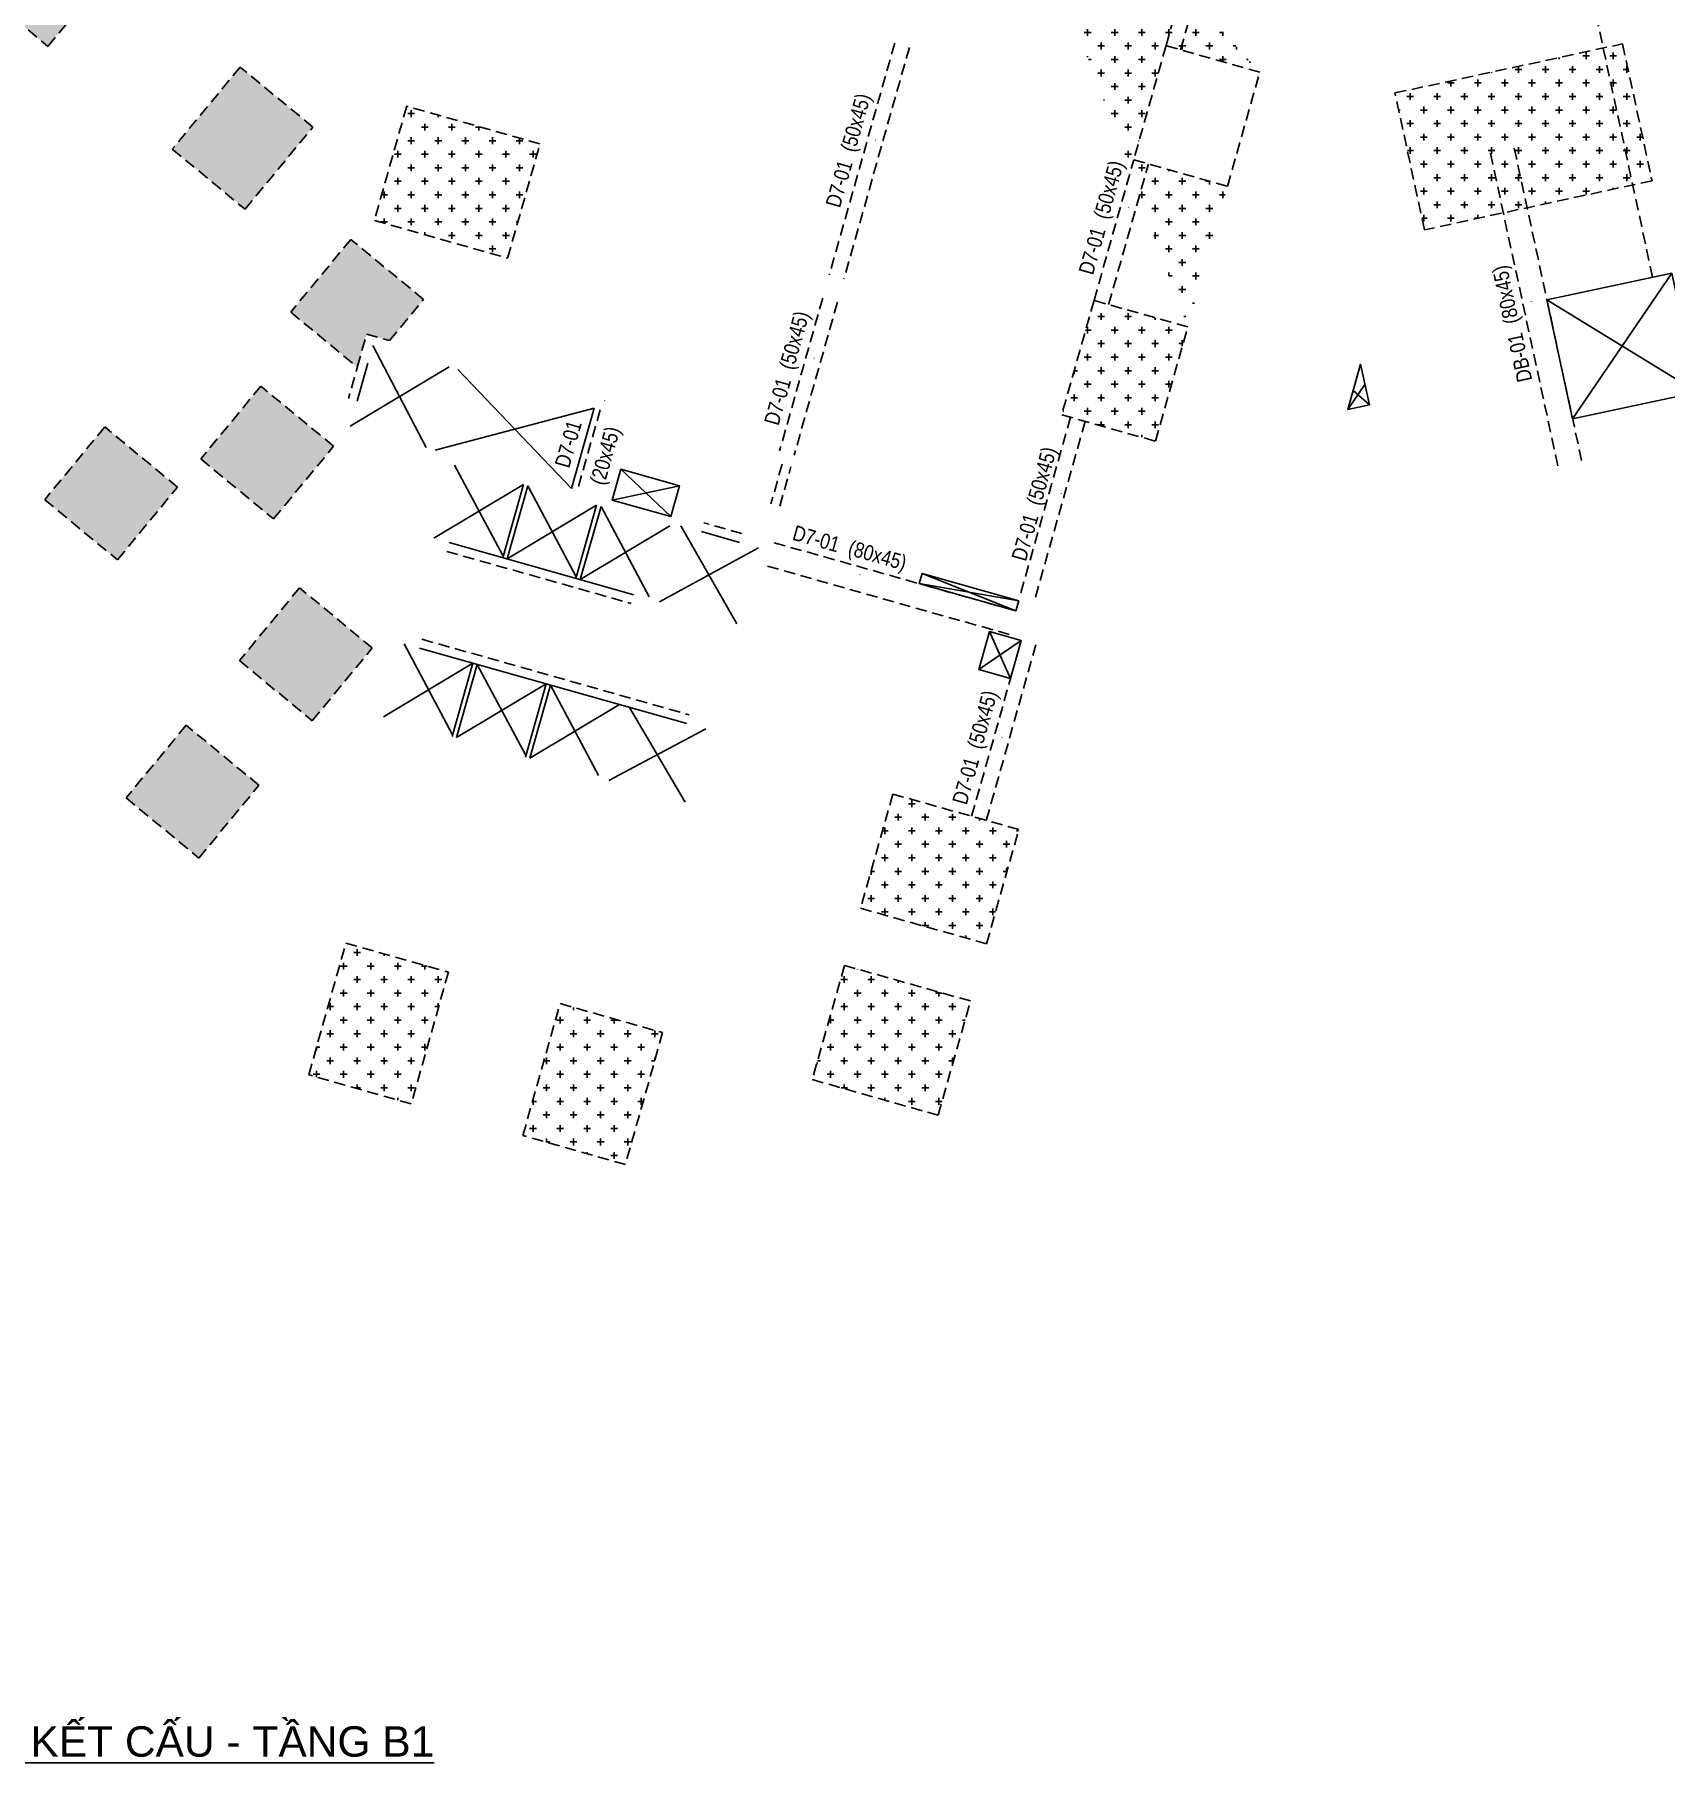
# Model space of a CAD drawing. Header units: millimetres. Extents: x 5400 to 3023951, y -127214 to 225084.
# Drawn here: x 409120 to 462709, y 8033 to 64827 of the extents above; entities that cross this region are included whole.
import ezdxf
from ezdxf.enums import TextEntityAlignment as Align

# ---------------------------------------------------------------- set-up
doc = ezdxf.new("R2010")
doc.units = ezdxf.units.MM
doc.header["$LTSCALE"] = 100
doc.linetypes.add('HIDDEN', pattern=[0.375, 0.25, -0.125])
for name, color, linetype in [('ccu11-Hatch', 250, 'Continuous'), ('ccu11-Manh', 8, 'Continuous'), ('ccu11-Thay', 7, 'Continuous'), ('ccu12-Khuat', 9, 'HIDDEN'), ('ccu12-Lomo', 2, 'Continuous'), ('ccu12-Text', 31, 'Continuous')]:
    doc.layers.add(name, color=color, linetype=linetype)
doc.layers.add('ccu12-Tencaukien', color=9, linetype='Continuous', lineweight=15)
doc.styles.add('Arial', font='arial.ttf', dxfattribs={"width": 0.7})
doc.styles.add('Arial Narrow', font='ARIALN.TTF')
pattern_1 = [(0, (0, 0), (444.5, 444.5), [222.25, -666.75]), (90, (111.125, -111.125), (-444.5, 444.5), [222.25, -666.75])]

# ---------------------------------------------------------------- blocks, each defined once
blk = doc.blocks.new('*U65')
at = {"layer": 'ccu12-Tencaukien', "color": 8, "ltscale": 10000}
blk.add_line((360.6565736538532, -155.3215232637356), (354.4065714950475, -155.3215232637356), dxfattribs=at)
at = {"layer": 'ccu12-Text', "color": 2, "style": 'Arial Narrow', "width": 0.8}
blk.add_attdef('SH', text='', height=300, dxfattribs=at).set_placement((275.6048113084853, 5.864471777974813), align=Align.BOTTOM_RIGHT)
at = {"layer": 'ccu12-Text', "color": 31, "style": 'Arial Narrow', "width": 0.8}
for tag, p in [('(', (507.5315725744504, -75.41116959831947)), ('KT', (632.605666770517, -75.41116959831947)), (')', (962.8971199221714, -75.41116959831947))]:
    blk.add_attdef(tag, text='', height=250, dxfattribs=at).set_placement(p, align=Align.BOTTOM_LEFT)
blk = doc.blocks.new('Lomo B1')
at = {"layer": 'ccu11-Manh'}
for p, q in [((89637.60408220848, 45667.51293162897), (86374.76594383467, 40872.3218882744)), ((90480.46556207107, 41757.32491561549), (85531.90588248958, 44782.51200981904)), ((79550.59963056969, 42001.33193044143), (78986.91080356529, 41182.0033790787)), ((79694.33991020569, 41334.49308144534), (79163.97022331355, 41808.60380240402)), ((56742.10769095097, 37664.14820910094), (55102.98996903736, 39218.43029185047)), ((57027.62758290395, 38674.58278795413), (54817.47007708438, 38207.99571299728)), ((64996.06722876686, 35799.43571188134, -3.070967617165433e-08), (68076.54527730471, 34565.27405615053, -2.143095455371652e-08)), ((68171.71877573134, 34902.08558385889, -2.256475449462602e-08), (64900.89373034018, 35462.62418417298, -2.957587623074482e-08)), ((68257.735229927, 33594.42195706267), (66861.92583284026, 32638.41753823555)), ((67904.36072341271, 32343.85516961466), (67215.30033935455, 33888.98432568356))]:
    blk.add_line(p, q, dxfattribs=at)
at = {"layer": 'ccu12-Lomo'}
for points in [[(89637.60371062317, 45667.51465547446), (90480.46861842822, 41757.32556408306), (86374.76594715338, 40872.32187231991), (85531.90588506241, 44782.51199788332)], [(56742.10769095097, 37664.14820910094), (57027.62758290395, 38674.58278795413), (55102.98996903736, 39218.43029185047), (54817.47007708438, 38207.99571299728)], [(67904.36072341271, 32343.85516961466), (68257.735229927, 33594.42195706267), (67215.30033935455, 33888.98432568356), (66861.92583284026, 32638.41753823555)]]:
    blk.add_lwpolyline(points, close=True, dxfattribs=at)
blk.add_lwpolyline([(79694.33991020708, 41334.49308144557), (78986.91080356517, 41182.0033790787), (79406.85935093404, 42668.17077943566), (79694.33991020534, 41334.4930814472)], dxfattribs=at)
at = {"layer": 'ccu12-Lomo', "elevation": -2.143095455371652e-08}
blk.add_lwpolyline([(68171.71877573134, 34902.08558385889), (64996.06722876686, 35799.43571188134), (64900.89373034018, 35462.62418417298), (68076.54527730471, 34565.27405615053)], close=True, dxfattribs=at)
blk = doc.blocks.new('*U46')
at = {"layer": 'ccu12-Tencaukien', "color": 8, "ltscale": 10000}
blk.add_line((360.6565736538532, -155.3215232637356), (354.4065714950475, -155.3215232637356), dxfattribs=at)
at = {"layer": 'ccu12-Text', "color": 2, "style": 'Arial Narrow', "width": 0.8}
blk.add_attdef('SH', text='', height=300, dxfattribs=at).set_placement((275.6048113084853, 5.864471777974813), align=Align.BOTTOM_RIGHT)
at = {"layer": 'ccu12-Text', "color": 31, "style": 'Arial Narrow', "width": 0.8}
for tag, p in [('(', (507.5315725744504, -75.41116959831947)), ('KT', (632.605666770517, -75.41116959831947)), (')', (962.8971199221714, -75.41116959831947))]:
    blk.add_attdef(tag, text='', height=250, dxfattribs=at).set_placement(p, align=Align.BOTTOM_LEFT)
blk = doc.blocks.new('*U43')
at = {"layer": 'ccu12-Tencaukien', "color": 8, "ltscale": 10000}
blk.add_line((360.6565736538532, -155.3215232637356), (354.4065714950475, -155.3215232637356), dxfattribs=at)
at = {"layer": 'ccu12-Text', "color": 2, "style": 'Arial Narrow', "width": 0.8}
blk.add_attdef('SH', text='', height=300, dxfattribs=at).set_placement((275.6048113084853, 5.864471777974813), align=Align.BOTTOM_RIGHT)
at = {"layer": 'ccu12-Text', "color": 31, "style": 'Arial Narrow', "width": 0.8}
for tag, p in [('(', (507.5315725744504, -75.41116959831947)), ('KT', (632.605666770517, -75.41116959831947)), (')', (962.8971199221714, -75.41116959831947))]:
    blk.add_attdef(tag, text='', height=250, dxfattribs=at).set_placement(p, align=Align.BOTTOM_LEFT)

msp = doc.modelspace()

# ---------------------------------------------------------------- hatches: boundary and pattern name
at = {"layer": 'ccu11-Hatch', "ltscale": 0.5}
h = msp.add_hatch(dxfattribs=at)
h.set_pattern_fill('CROSS', color=256, scale=70)
h.set_pattern_definition(pattern_1)
h.paths.add_polyline_path([(421902.0757659042, 56125.19783054743), (419511.8016135182, 58099.1759146293), (417537.8235294364, 55708.90176224329), (419724.8106681956, 53902.80572184963), (420030.5554974515, 54984.81492864471), (420784.3911611252, 54771.80255079916)])
h.paths.add_polyline_path([(418945.314177329, 51304.23722868761), (416555.0400249429, 53278.21531276949), (414581.0619408612, 50887.94116038348), (416971.3360932471, 48913.96307630165)])
h.paths.add_polyline_path([(420216.7075724336, 44677.50663430493), (417826.4334200475, 46651.4847183868), (415852.4553359658, 44261.21056600079), (418242.7294883517, 42287.23248191897)])
h.paths.add_polyline_path([(416491.619821574, 40166.82806116273), (414101.345669188, 42140.80614524461), (412127.3675851062, 39750.5319928586), (414517.6417374921, 37776.55390877677)])
h.paths.add_polyline_path([(408786.4810014425, 43871.3300994311), (406396.2068490564, 45845.30818351298), (404422.2287649747, 43455.03403112697), (406812.5029173606, 41481.05594704514)])
h.paths.add_polyline_path([(413816.9413790089, 49962.67383300393), (411426.6672266229, 51936.65191708581), (409452.6891425411, 49546.3777646998), (411842.963294927, 47572.39968061797)])
h.paths.add_polyline_path([(402186.5374899558, 65403.6486934405), (399796.2633704762, 67377.62681736835), (397885.9619602233, 65064.45831464598), (400276.2360797029, 63090.48019071804)])
h.paths.add_polyline_path([(416036.2933476004, 59088.84365013226), (418264.9783262286, 61787.54023664157), (415874.7042067489, 63761.51836056937), (413646.0192281208, 61062.82177406011)])
h.paths.add_polyline_path([(407044.1913682644, 61392.015759266), (404653.9172487848, 63365.99388319386), (402743.6158385319, 61052.82538047149), (405133.8899580115, 59078.84725654355)])
h.paths.add_polyline_path([(399573.7717366111, 71348.38207066809), (397183.4976171316, 73322.36019459594), (395273.1962068786, 71009.19169187357), (397663.4703263583, 69035.21356794564)])
h.paths.add_polyline_path([(404701.7676675289, 68449.32054010958), (406930.4526461571, 71148.01712661888), (404540.1785266774, 73121.9952505467), (402311.4935480493, 70423.29866403743)])
h.paths.add_polyline_path([(409559.4215399782, 64437.68759884), (411788.1065186064, 67136.3841853493), (409397.8323991267, 69110.36230927712), (407169.1474204986, 66411.66572276785)])
h.paths.add_polyline_path([(393712.5185509399, 66371.12265412233), (395622.819922632, 68684.29118868937), (392924.1232989699, 70912.97612233022), (391013.821927278, 68599.80758776327)])
h.paths.add_polyline_path([(388776.688627585, 66362.01074859698), (392246.4414294357, 63496.55869105874), (389826.7263586259, 60566.54521394083), (386356.973549736, 63431.99726295546)])
h.paths.add_polyline_path([(383427.8445442699, 59885.13907199407), (386897.5973461207, 57019.68701445583), (384477.8822753109, 54089.67353733791), (381008.1294664209, 56955.12558635254)])
h.paths.add_polyline_path([(379775.3244197494, 52007.37935854658), (383399.2884572379, 49014.57387622886), (380979.5733864281, 46084.56039911095), (377355.6093419004, 49077.36587290506)])
h.paths.add_polyline_path([(372730.1568627941, 46931.395278418), (376199.9096646449, 44065.94322087976), (373780.194593835, 41135.92974376184), (370310.4417849451, 44001.38179277648)])
h.paths.add_polyline_path([(391342.3382059659, 27773.74387641462), (394426.5629187222, 25226.67538082507), (391879.4944235591, 22142.4506677174), (388795.2697037636, 24689.51915478333)])
h.paths.add_polyline_path([(403727.7084068929, 32045.03227095326), (406811.9331196492, 29497.96377536371), (404264.8646244861, 26413.73906225604), (401180.6399046906, 28960.80754932197)])
h.paths.add_polyline_path([(406930.2118387639, 36598.20390589265), (404539.9376863778, 38572.18198997452), (402565.9596022961, 36181.90783758851), (404956.233754682, 34207.92975350669)])
h.paths.add_polyline_path([(367381.3129505608, 40454.52344067382), (370851.0657524116, 37589.07138313558), (368431.3506816018, 34659.05790601767), (364961.5978727118, 37524.5099550323)])
edge = h.paths.add_edge_path()
edge.add_line((375661.9395330978, 32578.53307476632), (385685.6697260947, 24300.56049088596))
edge.add_line((385685.6697260947, 24300.56049088596), (383966.3985191985, 22218.70886213395))
edge.add_line((383966.3985191985, 22218.70886213395), (382809.8143053987, 23173.85950205751))
edge.add_line((382809.8143053987, 23173.85950205751), (383351.0662328223, 23829.25723822847))
edge.add_line((383351.0662328223, 23829.25723822847), (381037.8978914832, 25739.55851516538))
edge.add_line((381037.8978914832, 25739.55851516538), (380496.645850576, 25084.16083854995))
edge.add_line((380496.645850576, 25084.16083854995), (373942.6684018017, 30496.68158929305))
edge.add_line((373942.6684018017, 30496.68158929305), (375661.9394984145, 32578.53310340911))
edge.add_line((364231.7128561281, 31772.35649387071), (364231.7128671294, 31772.35648478536))
h = msp.add_hatch(dxfattribs=at)
h.set_pattern_fill('CROSS', color=256, scale=70)
h.set_pattern_definition(pattern_1)
edge = h.paths.add_edge_path()
edge.add_line((440187.6783845874, 73620.84140776398), (448242.2846707571, 71344.83925029915))
edge.add_line((448242.2846707571, 71344.83925029915), (448663.76663203, 72836.43335609109))
edge.add_line((448663.76663203, 72836.43335609109), (451743.1895886643, 71966.27623874189))
edge.add_line((451743.1895886643, 71966.27623874189), (450682.6866146814, 68213.23301461368))
edge.add_line((450682.6866146814, 68213.23301461368), (439548.6573200617, 71359.3921378139))
edge.add_line((439548.6573200617, 71359.3921378139), (440187.6790588155, 73620.84121724634))
edge.add_line((449377.4496656872, 63594.10357086556), (446298.0290657349, 64464.26000375656))
edge.add_line((446298.0290657349, 64464.26000375656), (445237.5260917522, 60711.21677962845))
edge.add_line((445237.5260917522, 60711.21677962845), (448316.9470338259, 59841.06025006358))
edge.add_line((448316.9470338259, 59841.06025006358), (449377.4500078087, 63594.10347419176))
edge.add_line((447011.7132022638, 55221.92995909649), (443932.2915327109, 56092.08674759422))
edge.add_line((443932.2915327109, 56092.08674759422), (442871.7885587281, 52339.04352346611))
edge.add_line((442871.7885587281, 52339.04352346611), (445951.2105704026, 51468.88663829451))
edge.add_line((445951.2105704026, 51468.88663829451), (447011.7135443854, 55221.92986242269))
h = msp.add_hatch(dxfattribs=at)
h.set_pattern_fill('CROSS', color=256, scale=70)
h.set_pattern_definition([(0, (5710.970663409214, 39234.29386915218), (444.5, 444.5), [222.25, -666.75]), (90, (5822.095663409214, 39123.16886915218), (-444.5, 444.5), [222.25, -666.75])])
h.paths.add_polyline_path([(454791.3184801217, 58412.39559761227), (453822.0294248566, 62909.11425985077), (461300.2680328793, 64521.08409383737), (462269.557088143, 60024.36543159624)])
h = msp.add_hatch(dxfattribs=at)
h.set_pattern_fill('CROSS', color=256, scale=70)
h.set_pattern_definition(pattern_1)
h.paths.add_polyline_path([(425725.2194729713, 61236.88640545915), (421346.6690778153, 62474.13990107223), (420286.1661038325, 58721.09667694414), (424664.7164989885, 57483.84318133098)])
h = msp.add_hatch(dxfattribs=at)
h.set_pattern_fill('CROSS', color=256, scale=70)
h.set_pattern_definition(pattern_1)
edge = h.paths.add_edge_path()
edge.add_line((441462.2689776123, 38708.71814464314), (437324.298414378, 39877.99060608206))
edge.add_line((437324.298414378, 39877.99060608206), (436263.7954403952, 36124.94738195396))
edge.add_line((436263.7954403952, 36124.94738195396), (440401.766345751, 34955.67482384116))
edge.add_line((440401.766345751, 34955.67482384116), (441462.2693197338, 38708.71804796934))
edge.add_line((439871.5150255346, 33079.15315584952), (435733.5444623004, 34248.42561728844))
edge.add_line((435733.5444623004, 34248.42561728844), (434673.0414883176, 30495.38239316033))
edge.add_line((434673.0414883176, 30495.38239316033), (438811.0123936734, 29326.10983504754))
edge.add_line((438811.0123936734, 29326.10983504754), (439871.5153676562, 33079.15305917572))
h = msp.add_hatch(dxfattribs=at)
h.set_pattern_fill('CROSS', color=256, scale=70)
h.set_pattern_definition(pattern_1)
h.paths.add_polyline_path([(426389.7730722444, 32991.87145616696), (429757.8888295351, 32040.13800573376), (428534.2315518629, 27709.70351635507), (425166.115794572, 28661.43696678848)])
h.paths.add_polyline_path([(419350.4112024832, 34980.99434977707), (422718.5269597739, 34029.26089934386), (421494.8696821016, 29698.82640996517), (418126.7539248108, 30650.55986039859)])

# ---------------------------------------------------------------- linework, layer by layer
at = {"layer": 'ccu11-Manh', "ltscale": 0.5}
for p, q in [((420237.6740132837, 54614.54216583208, -4.507735172871042e-06), (421991.9138201207, 51261.16338620528, -4.507735172871042e-06)), ((422739.7041572162, 53907.54007419153, -4.507735172871042e-06), (419489.8837889604, 51968.1657577834, -4.507735172871042e-06)), ((423028.3999424771, 53825.96290814927, -4.507735172871043e-06), (426765.0120656108, 49912.42249232455, 8.597930542062109e-08)), ((427512.8024246979, 52558.79903320505, 1.007909446282138e-09), (422280.6097189604, 51179.58650281669, -4.507735172871043e-06)), ((424502.4089129012, 47713.50853813035, 1.27043716604969e-09), (422920.7703356278, 50686.94834498601, 2.701524264109372e-09)), ((425182.2185820293, 50047.92752886139, 1.27043716604969e-09), (422240.9606665714, 48281.15142684846, 2.701524264109372e-09)), ((426908.2049337091, 47033.69915544655), (425326.5663564358, 50007.13896230221)), ((427588.0146028373, 49368.11814617759), (424646.7566873793, 47601.34204416466)), ((429314.0019021124, 46353.88950474421), (427732.363324839, 49327.32931159987)), ((429993.8115712405, 48688.30849547524), (427052.5536557826, 46921.53239346232)), ((430357.8155279978, 48689.36702342323), (432200.9581407289, 45466.74003142639)), ((432907.9602124471, 47968.76882232336), (429650.8134719207, 46187.33822764721)), ((422843.673314019, 41843.36403528195), (421262.0347367456, 44816.80384213761)), ((423523.4829831471, 44177.78302601298), (420582.2250676892, 42411.00692400006)), ((425249.4702583792, 41163.55445715964), (423667.8316811059, 44136.9942640153)), ((425929.2799275074, 43497.97344789068), (422988.0220120494, 41731.19734587775)), ((427655.2671812972, 40483.7448031536), (426073.6286040238, 43457.18461000927)), ((428335.0768504253, 42818.16379388464), (425393.8189349674, 41051.38769187171)), ((430494.1075488649, 39610.19147854706), (428671.8884196338, 42722.99044232379)), ((431173.9172183523, 42015.98839820854), (427992.0787378604, 40317.1934791832))]:
    msp.add_line(p, q, dxfattribs=at)
at = {"layer": 'ccu11-Thay', "ltscale": 0.5}
for p, q in [((419721.0189521031, 52786.13658586337, -4.507735172871042e-06), (420074.5198060323, 54037.15103273093, -4.507735172871042e-06)), ((431031.4382864464, 48499.02042613787), (432282.4526856191, 48145.51940342011)), ((428808.7993006936, 46425.26743240468), (422746.1805457562, 48138.3505684775)), ((430548.4096409649, 42192.73901916508), (421767.2655979887, 44674.0400952312))]:
    msp.add_line(p, q, dxfattribs=at)
at = {"layer": 'ccu11-Thay'}
for p, q in [((427512.8023398891, 52558.79905716947, -7.890333358824817e-09), (426765.0120656108, 49912.42249232455, 8.597930542062109e-08)), ((424502.4089043027, 47642.13058004127, 1.27043716604969e-09), (425182.2185820293, 50047.92752886143, 1.27043716604969e-09)), ((424646.7567199335, 47601.34200170571, 1.27043716604969e-09), (425326.5663976603, 50007.13895052587, 1.27043716604969e-09)), ((426908.2057902574, 46962.32095289171, 1.27043716604969e-09), (427588.015467984, 49368.11790171187, 1.27043716604969e-09)), ((427052.5536387343, 46921.5323331301), (427732.3633164609, 49327.32928195027)), ((422843.6733054206, 41771.98607719282), (423523.4829831471, 44177.78302601298)), ((422988.0211194229, 41731.19749309427), (423667.8307971495, 44136.99444191443)), ((425249.4702343921, 41092.17644461097), (425929.2799121187, 43497.97339343114)), ((425393.8180495097, 41051.38786445929), (426073.6277272362, 43457.18481327945))]:
    msp.add_line(p, q, dxfattribs=at)
at = {"layer": 'ccu12-Khuat', "ltscale": 15}
for p, q in [((446298.0290657349, 64464.26000375656), (447603.2635040646, 69083.39015694696)), ((446779.1884534437, 64328.29808401518), (448084.4228917733, 68947.42823720559)), ((437383.0687889372, 64541.35546849213), (435234.8704574071, 56939.03714405162)), ((437864.228176646, 64405.39354875074), (435716.0298577343, 56803.0752689662)), ((459172.8940269037, 50661.63566524695), (456928.7791028538, 61072.51691507038)), ((459954.9320544035, 50830.20767817972), (457710.8171303536, 61241.08892800316)), ((443932.2915327109, 56092.08674759422), (445237.5260917522, 60711.21677962845)), ((444413.450916196, 55956.124812906), (445718.6854752373, 60575.25484494022)), ((435017.3314013046, 56169.18217851347, -4.507875810792592e-06), (433599.2487857743, 51150.6904985868, -4.507738390419471e-06)), ((435498.4907890134, 56033.2202587721, -4.507875810792592e-06), (434080.4081861016, 51014.72862350137, -4.507738390420694e-06)), ((419785.8241652357, 54118.72815464868, -4.507735172871042e-06), (419432.3233032687, 52867.71371005239, -4.507735172871042e-06)), ((427705.2661000201, 52504.41430713472, -7.890333358825446e-09), (426957.475825741, 49858.0377422898, 8.597930542062045e-08)), ((441528.9437248182, 46483.55297419004), (443160.486857943, 52257.4656131158)), ((442010.1031103449, 46347.59104672648), (443641.6462434697, 52121.50368565224)), ((433682.9430282356, 50711.37820767559, -4.507735172871042e-06), (433315.8459655055, 49412.24782679191, -4.507735172871042e-06)), ((433604.5416057015, 49330.67070174088, -4.507735172871042e-06), (433971.6386684318, 50629.80108262444, -4.507735172871042e-06)), ((432364.029875358, 48434.21527252081), (431113.0154345128, 48787.71614776491)), ((422664.6156567776, 47849.69159142443), (428727.2239132588, 46136.57130120721)), ((441361.7103638133, 45891.72640136232, -2.172310796492511e-08), (433278.232470488, 48175.88589370492, -4.507735172871042e-06)), ((441144.1713636768, 45121.87136083872, -2.172310796492511e-08), (433060.6934703515, 47406.03085318132, -4.507735172871042e-06)), ((421848.8427389193, 44962.73566387224), (430629.9870357433, 42481.43561388423)), ((441542.9002046773, 44920.87422573002), (439911.3571717238, 39146.96158717949)), ((442024.0595923861, 44784.91230598863), (440392.5165594326, 39010.9996674381))]:
    msp.add_line(p, q, dxfattribs=at)
for points in [[(462287.367733809, 56857.00328499924), (454824.6784236105, 91477.85669239497), (450950.2990737168, 106223.2042276545), (438427.6317939314, 109761.7516071971), (432847.6304964638, 105532.4507783814), (419192.332188933, 95114.26898563241)], [(449377.4496656872, 63594.10357086556), (446298.0290657349, 64464.26000375656), (445237.5260917522, 60711.21677962845), (448316.9470338259, 59841.06025006358), (449377.4500078087, 63594.10347419176)]]:
    msp.add_lwpolyline(points, dxfattribs=at)
for points, elevation in [([(409559.4215399782, 64437.68759884), (411788.1065186064, 67136.3841853493), (409397.8323991267, 69110.36230927712), (407169.1474204986, 66411.66572276785), (409559.4215399782, 64437.68759884002)], -1.338577884713214e-09), ([(416036.2933476004, 59088.84365013226), (418264.9783262286, 61787.54023664157), (415874.7042067489, 63761.51836056937), (413646.0192281208, 61062.82177406011), (416036.2933476004, 59088.84365013228)], -7.529535948601336e-10), ([(425725.2194729713, 61236.88640545915), (421346.6690778153, 62474.13990107223), (420286.1661038325, 58721.09667694414), (424664.7164989885, 57483.84318133098), (425725.2194729713, 61236.88640545915)], -4.594827162156638e-10), ([(447011.7132022638, 55221.92995909649), (443932.2915327109, 56092.08674759422), (442871.7885587281, 52339.04352346611), (445951.2105704026, 51468.88663829451), (447011.7135443854, 55221.92986242269)], -3.786782742952348e-10), ([(441462.2689776123, 38708.71814464314), (437324.298414378, 39877.99060608206), (436263.7954403952, 36124.94738195396), (440401.766345751, 34955.67482384116), (441462.2693197338, 38708.71804796934)], -4.55416528582132e-10), ([(419350.4112024832, 34980.99434977707), (422718.5269597739, 34029.26089934386), (421494.8696821016, 29698.82640996517), (418126.7539248108, 30650.55986039859), (419350.411202483, 34980.99434977711)], -6.07776736824685e-10), ([(439871.5150255346, 33079.15315584952), (435733.5444623004, 34248.42561728844), (434673.0414883176, 30495.38239316033), (438811.0123936734, 29326.10983504754), (439871.5153676562, 33079.15305917572)], -4.271607877580067e-10), ([(426389.7730722444, 32991.87145616696), (429757.8888295351, 32040.13800573376), (428534.2315518629, 27709.70351635507), (425166.115794572, 28661.43696678848), (426389.7730722443, 32991.87145616701)], -6.07776736824685e-10)]:
    msp.add_lwpolyline(points, dxfattribs=dict(at, elevation=elevation))
for points, elevation in [([(454791.3184801217, 58412.39559761227), (453822.0294248566, 62909.11425985077), (461300.2680328793, 64521.08409383737), (462269.557088143, 60024.36543159624)], -2.921534112085956e-10), ([(421902.0757659042, 56125.19783054743), (419511.8016135182, 58099.1759146293), (417537.8235294364, 55708.90176224329), (419724.8106681956, 53902.80572184963), (419724.8106681956, 53902.80572184963), (420030.5554974515, 54984.81492864471), (420784.3911611252, 54771.80255079916)], -3.511819270649785e-10), ([(413816.9413790089, 49962.67383300393), (411426.6672266229, 51936.65191708581), (409452.6891425411, 49546.3777646998), (411842.963294927, 47572.39968061797)], -4.138485392970313e-10), ([(420216.7075724336, 44677.50663430493), (417826.4334200475, 46651.4847183868), (415852.4553359658, 44261.21056600079), (418242.7294883517, 42287.23248191897)], -1.778886207532452e-10), ([(416491.619821574, 40166.82806116273), (414101.345669188, 42140.80614524461), (412127.3675851062, 39750.5319928586), (414517.6417374921, 37776.55390877677)], -1.67329305007068e-10)]:
    msp.add_lwpolyline(points, close=True, dxfattribs=dict(at, elevation=elevation))
msp.add_lwpolyline([(418945.314177329, 51304.23722868761), (416555.0400249429, 53278.21531276949), (414581.0619408612, 50887.94116038348), (416971.3360932471, 48913.96307630165)], close=True, dxfattribs=at)

# ---------------------------------------------------------------- block references
at = {"layer": 'ccu12-Lomo'}
msp.add_blockref('Lomo B1', (373285.1650865086, 11326.45234521178), dxfattribs=at)
at = {"layer": 'ccu12-Tencaukien'}
ref = msp.add_blockref('*U43', (436297.8695110462, 60810.14031367721, 2.435800707910594e-06), dxfattribs=dict(at, xscale=1.815893337873054, yscale=1.815893337873054, zscale=1.815893337873054, rotation=74.21909893616227))
ref.add_attrib('KT', '(50x45)', dxfattribs={"color": 31, "height": 500, "rotation": 74.21909893381884, "style": 'Arial Narrow'}).set_placement((436220.2389986575, 60894.503760962, -3.663345664574328e-08), align=Align.BOTTOM_LEFT)
ref.add_attrib('SH', 'D7-01', dxfattribs={"color": 2, "height": 500, "rotation": 74.21909893381884, "style": 'Arial Narrow'}).set_placement((436151.8254663709, 60568.36141660596, -3.663345664574328e-08), align=Align.BOTTOM_RIGHT)
ref = msp.add_blockref('*U43', (444611.2550517095, 58604.11575530165, 2.435907501333215e-06), dxfattribs=dict(at, xscale=1.815893337873054, yscale=1.815893337873054, zscale=1.815893337873054, rotation=74.21909893616227))
ref.add_attrib('KT', '(50x45)', dxfattribs={"color": 31, "height": 500, "rotation": 74.21909893381884, "style": 'Arial Narrow'}).set_placement((444533.6245393208, 58688.47920258644, -3.652666322312203e-08), align=Align.BOTTOM_LEFT)
ref.add_attrib('SH', 'D7-01', dxfattribs={"color": 2, "height": 500, "rotation": 74.21909893381884, "style": 'Arial Narrow'}).set_placement((444465.2110070342, 58362.3368582304, -3.652666322312203e-08), align=Align.BOTTOM_RIGHT)
ref = msp.add_blockref('*U46', (458156.9406235365, 55374.83913110215, 2.472142011145129e-06), dxfattribs=dict(at, xscale=1.815893337873054, yscale=1.815893337873054, zscale=1.815893337873054, rotation=102.1642572997852))
ref.add_attrib('KT', '(80x45)', dxfattribs={"color": 31, "height": 499.9999999999999, "rotation": 102.1642572973685, "style": 'Arial Narrow'}).set_placement((458048.8271732737, 55412.9858159353), align=Align.BOTTOM_LEFT)
ref.add_attrib('SH', 'DB-01', dxfattribs={"color": 2, "height": 499.9999999999999, "rotation": 102.1642572973685, "style": 'Arial Narrow'}).set_placement((458141.2297486434, 55092.81241877856), align=Align.BOTTOM_RIGHT)
ref = msp.add_blockref('*U43', (434277.1140019019, 53658.83290835103, -2.071608206864115e-06), dxfattribs=dict(at, xscale=1.815893337873054, yscale=1.815893337873054, zscale=1.815893337873054, rotation=74.21909893616227))
ref.add_attrib('KT', '(50x45)', dxfattribs={"color": 31, "height": 500, "rotation": 74.21909893381884, "style": 'Arial Narrow'}).set_placement((434199.4834895133, 53743.19635563582, -4.544042371420452e-06), align=Align.BOTTOM_LEFT)
ref.add_attrib('SH', 'D7-01', dxfattribs={"color": 2, "height": 500, "rotation": 74.21909893381884, "style": 'Arial Narrow'}).set_placement((434131.0699572266, 53417.05401127978, -4.544042371420452e-06), align=Align.BOTTOM_RIGHT)
ref = msp.add_blockref('*U65', (427399.2484911778, 52260.68449283553, 2.435446445701706e-06), dxfattribs=dict(at, xscale=1.815893337873054, yscale=1.815893337873054, zscale=1.815893337873054, rotation=74.21909893616227))
ref.add_attrib('KT', '(20x45)', dxfattribs={"color": 31, "height": 500, "rotation": 74.21909893381884, "style": 'Arial Narrow'}).set_placement((427982.70564191, 49953.62300145152, -3.698771885463109e-08), align=Align.BOTTOM_LEFT)
ref.add_attrib('SH', 'D7-01', dxfattribs={"color": 2, "height": 500, "rotation": 74.21909893381884, "style": 'Arial Narrow'}).set_placement((427253.2044465025, 52018.90559576427, -3.698771885463109e-08), align=Align.BOTTOM_RIGHT)
ref = msp.add_blockref('*U43', (442407.5917690177, 49198.77258824658, 2.436136751795212e-06), dxfattribs=dict(at, xscale=1.815893337873054, yscale=1.815893337873054, zscale=1.815893337873054, rotation=74.21909893616227))
ref.add_attrib('KT', '(50x45)', dxfattribs={"color": 31, "height": 500, "rotation": 74.21909893381884, "style": 'Arial Narrow'}).set_placement((442329.961256629, 49283.13603553137, -3.629741276112467e-08), align=Align.BOTTOM_LEFT)
ref.add_attrib('SH', 'D7-01', dxfattribs={"color": 2, "height": 500, "rotation": 74.21909893381884, "style": 'Arial Narrow'}).set_placement((442261.5477243424, 48956.99369117532, -3.629741276112467e-08), align=Align.BOTTOM_RIGHT)
ref = msp.add_blockref('*U46', (435691.3584837263, 47523.32659231087, -1.491805119701898e-06), dxfattribs=dict(at, xscale=1.815893337873054, yscale=1.815893337873054, zscale=1.815893337873054, rotation=344.2212278170489))
ref.add_attrib('KT', '(80x45)', dxfattribs={"color": 31, "height": 500, "rotation": 344.2212278157461, "style": 'Arial Narrow'}).set_placement((435775.7190465151, 47600.96023925238, -3.964239284258235e-06), align=Align.BOTTOM_LEFT)
ref.add_attrib('SH', 'D7-01', dxfattribs={"color": 2, "height": 500, "rotation": 344.2212278157461, "style": 'Arial Narrow'}).set_placement((435449.5741604125, 47669.36165335322, -3.964239284258235e-06), align=Align.BOTTOM_RIGHT)
ref = msp.add_blockref('*U43', (440459.8486382912, 41197.25966639617, 2.435763761086363e-06), dxfattribs=dict(at, xscale=1.815893337873054, yscale=1.815893337873054, zscale=1.815893337873054, rotation=74.21909893616227))
ref.add_attrib('KT', '(50x45)', dxfattribs={"color": 31, "height": 500, "rotation": 74.21909893381884, "style": 'Arial Narrow'}).set_placement((440382.2181259025, 41281.62311368096, -3.667040346997402e-08), align=Align.BOTTOM_LEFT)
ref.add_attrib('SH', 'D7-01', dxfattribs={"color": 2, "height": 500, "rotation": 74.21909893381884, "style": 'Arial Narrow'}).set_placement((440313.8045936159, 40955.48076932491, -3.667040346997402e-08), align=Align.BOTTOM_RIGHT)

# ---------------------------------------------------------------- texts
at = {"layer": 'ccu12-Text', "color": 31, "style": 'Arial'}
msp.add_text('%%UMẶT BẰNG KẾT CẤU - TẦNG B1', height=1000, dxfattribs=at).set_placement((411777.9383000739, 8253.316563728848), align=Align.CENTER)

doc.saveas('drawing.dxf')
